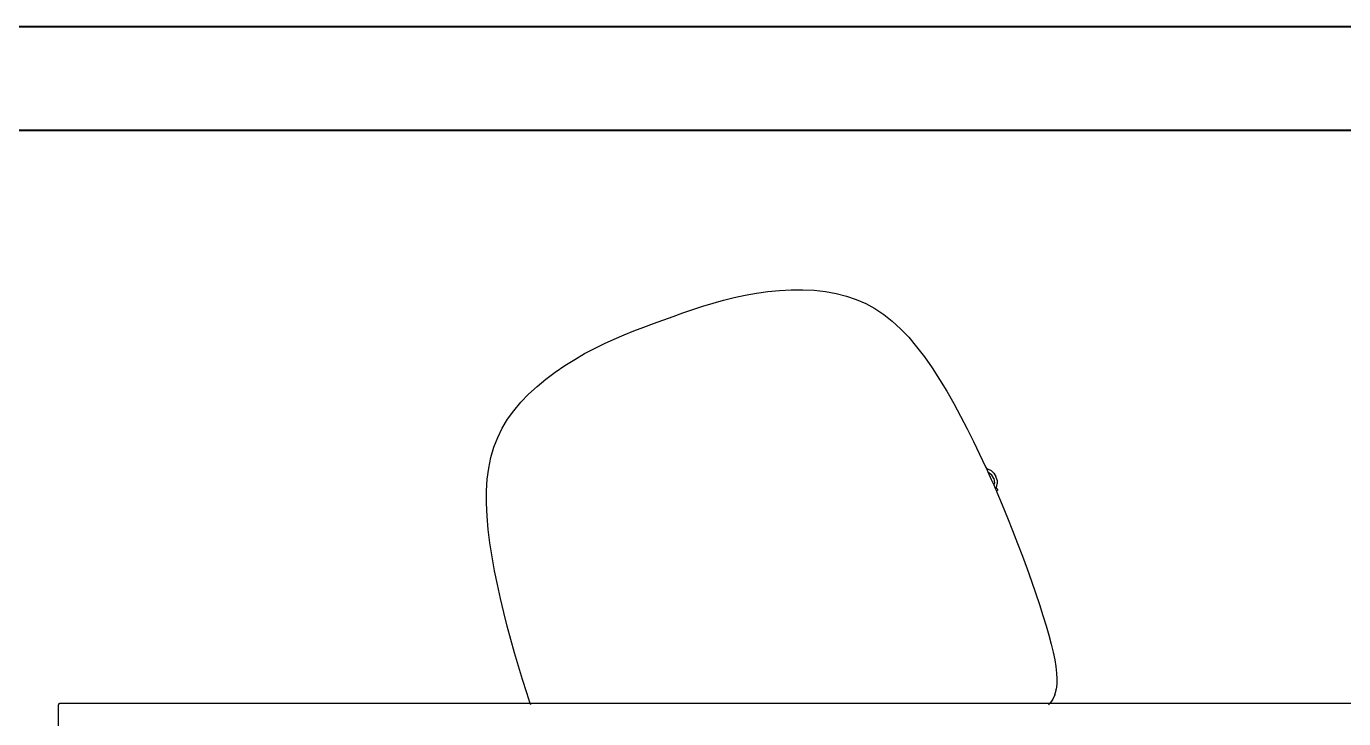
# Model space of a CAD drawing. Header units: metres. Extents: x -353 to 1688, y -477 to 135.
# Drawn here: x -295.922 to -294.655, y -221.925 to -221.259 of the extents above; entities that cross this region are included whole.
import ezdxf

# ---------------------------------------------------------------- set-up
doc = ezdxf.new("R2010")
doc.units = ezdxf.units.M
doc.header["$MEASUREMENT"] = 0
doc.layers.add('Edges', color=7, linetype='Continuous')
doc.layers.add('FURNITURE', color=130, linetype='Continuous', plot=False)
doc.layers.add('WALL', color=2, linetype='Continuous', lineweight=40)

# ---------------------------------------------------------------- blocks, each defined once
blk = doc.blocks.new('c table')
at = {"layer": 'Edges'}
for p, q in [((837.43833, 429.96316), (837.43833, 429.47199)), ((836.45263, 429.47096), (836.72415, 429.47096)), ((836.7206, 429.46472), (836.71973, 429.46134)), ((836.7206, 429.46472), (836.72205, 429.46793)), ((836.72205, 429.46793), (836.72415, 429.47096)), ((836.72415, 429.47096), (837.09841, 429.47096)), ((836.72438, 429.47122), (836.72513, 429.47199)), ((837.09807, 429.47199), (837.09833, 429.47122)), ((837.09841, 429.47096), (837.10097, 429.46323)), ((837.09841, 429.47096), (837.43759, 429.47096)), ((837.43814, 429.47122), (837.43759, 429.47096)), ((837.43814, 429.47122), (837.43833, 429.47199)), ((836.71911, 429.4533), (836.71921, 429.4572)), ((836.71921, 429.4572), (836.71962, 429.46081)), ((836.71973, 429.46134), (836.71962, 429.46081)), ((837.10097, 429.46323), (837.10398, 429.45376)), ((836.71933, 429.44906), (836.71911, 429.4533)), ((836.71986, 429.44446), (836.71933, 429.44906)), ((837.10398, 429.45376), (837.1069, 429.44423)), ((836.72069, 429.43947), (836.71986, 429.44446)), ((836.72182, 429.43406), (836.72069, 429.43947)), ((837.1069, 429.44423), (837.10972, 429.43463)), ((836.72325, 429.42819), (836.72182, 429.43406)), ((836.72496, 429.42185), (836.72325, 429.42819)), ((837.10972, 429.43463), (837.11243, 429.42497)), ((836.72696, 429.41498), (836.72496, 429.42185)), ((837.11243, 429.42497), (837.11502, 429.41522)), ((836.72923, 429.40757), (836.72696, 429.41498)), ((836.73176, 429.39969), (836.72923, 429.40757)), ((837.11502, 429.41522), (837.1175, 429.40538)), ((836.73453, 429.3914), (836.73176, 429.39969)), ((837.1175, 429.40538), (837.11985, 429.39544)), ((836.7375, 429.38278), (836.73453, 429.3914)), ((837.11985, 429.39544), (837.12208, 429.3854)), ((836.74065, 429.3739), (836.7375, 429.38278)), ((837.12208, 429.3854), (837.12412, 429.37532)), ((836.74397, 429.36483), (836.74065, 429.3739)), ((837.12412, 429.37532), (837.12595, 429.36527)), ((836.74744, 429.35564), (836.74397, 429.36483)), ((837.12595, 429.36527), (837.12749, 429.35532)), ((836.75101, 429.34641), (836.74744, 429.35564)), ((837.12749, 429.35532), (837.12872, 429.34554)), ((836.75469, 429.33719), (836.75101, 429.34641)), ((837.12872, 429.34554), (837.12958, 429.33599)), ((836.75846, 429.328), (836.75469, 429.33719)), ((837.12958, 429.33599), (837.13002, 429.32674)), ((836.76235, 429.31882), (836.75846, 429.328)), ((837.13002, 429.32674), (837.12999, 429.31787)), ((836.76177, 429.31721), (836.76169, 429.31691)), ((836.76169, 429.31691), (836.76277, 429.31562)), ((836.76177, 429.31721), (836.76231, 429.31775)), ((836.76271, 429.3155), (836.76212, 429.31281)), ((836.76223, 429.31005), (836.76212, 429.31281)), ((836.76231, 429.31775), (836.76268, 429.31806)), ((836.76268, 429.31806), (836.76235, 429.31882)), ((836.76331, 429.31664), (836.76268, 429.31806)), ((836.76271, 429.3155), (836.76277, 429.31562)), ((836.76277, 429.31562), (836.76331, 429.31664)), ((836.76277, 429.31562), (836.76292, 429.31545)), ((836.76443, 429.31406), (836.76331, 429.31664)), ((836.76443, 429.31406), (836.764, 429.31222)), ((836.76448, 429.30891), (836.764, 429.31222)), ((836.76636, 429.30966), (836.76443, 429.31406)), ((837.12999, 429.31787), (837.12945, 429.30942)), ((836.76223, 429.31005), (836.76307, 429.30742)), ((836.76454, 429.30509), (836.76307, 429.30742)), ((836.76448, 429.30891), (836.76624, 429.30607)), ((836.76658, 429.30324), (836.76454, 429.30509)), ((836.76887, 429.30411), (836.76624, 429.30607)), ((836.76887, 429.30411), (836.76636, 429.30966)), ((836.76902, 429.30196), (836.76658, 429.30324)), ((836.76993, 429.30176), (836.76887, 429.30411)), ((837.12945, 429.30942), (837.12838, 429.30139)), ((836.76993, 429.30176), (836.76902, 429.30196)), ((836.7705, 429.30051), (836.76993, 429.30176)), ((836.77478, 429.29138), (836.7705, 429.30051)), ((837.12678, 429.29373), (837.12463, 429.28642)), ((837.12838, 429.30139), (837.12678, 429.29373)), ((836.77921, 429.28225), (836.77478, 429.29138)), ((837.12463, 429.28642), (837.12192, 429.27943)), ((836.78379, 429.27312), (836.77921, 429.28225)), ((837.12192, 429.27943), (837.11864, 429.27272)), ((836.78854, 429.264), (836.78379, 429.27312)), ((837.11477, 429.26628), (837.11031, 429.26005)), ((837.11864, 429.27272), (837.11477, 429.26628)), ((836.79345, 429.25496), (836.78854, 429.264)), ((836.79851, 429.2461), (836.79345, 429.25496)), ((837.11031, 429.26005), (837.10524, 429.25403)), ((836.80372, 429.23748), (836.79851, 429.2461)), ((837.09965, 429.24822), (837.0936, 429.24264)), ((837.10524, 429.25403), (837.09965, 429.24822)), ((836.80907, 429.2292), (836.80372, 429.23748)), ((837.08718, 429.23732), (837.08046, 429.23227)), ((837.0936, 429.24264), (837.08718, 429.23732)), ((836.81455, 429.22133), (836.80907, 429.2292)), ((837.07352, 429.2275), (837.06645, 429.22305)), ((837.08046, 429.23227), (837.07352, 429.2275)), ((836.82016, 429.21397), (836.81455, 429.22133)), ((837.05931, 429.21892), (837.05219, 429.21514)), ((837.06645, 429.22305), (837.05931, 429.21892)), ((836.82589, 429.20718), (836.82016, 429.21397)), ((837.03799, 429.20844), (837.0309, 429.20544)), ((837.04508, 429.21166), (837.03799, 429.20844)), ((837.05219, 429.21514), (837.04508, 429.21166)), ((836.83173, 429.20106), (836.82589, 429.20718)), ((836.83771, 429.19559), (836.83173, 429.20106)), ((837.01675, 429.19991), (837.00968, 429.19729)), ((837.02382, 429.20261), (837.01675, 429.19991)), ((837.0309, 429.20544), (837.02382, 429.20261)), ((836.84386, 429.19076), (836.83771, 429.19559)), ((836.8502, 429.18654), (836.84386, 429.19076)), ((836.98846, 429.18961), (836.9813, 429.18713)), ((836.99555, 429.19215), (836.98846, 429.18961)), ((837.00968, 429.19729), (836.99555, 429.19215)), ((836.85677, 429.18293), (836.8502, 429.18654)), ((836.8636, 429.1799), (836.85677, 429.18293)), ((836.87071, 429.17744), (836.8636, 429.1799)), ((836.9592, 429.1804), (836.95152, 429.1785)), ((836.9667, 429.1825), (836.9592, 429.1804)), ((836.97406, 429.18475), (836.9667, 429.1825)), ((836.9813, 429.18713), (836.97406, 429.18475)), ((836.87812, 429.17554), (836.87071, 429.17744)), ((836.88588, 429.17419), (836.87812, 429.17554)), ((836.8939, 429.17333), (836.88588, 429.17419)), ((836.90212, 429.17295), (836.8939, 429.17333)), ((836.91046, 429.173), (836.90212, 429.17295)), ((836.91885, 429.17345), (836.91046, 429.173)), ((836.92723, 429.17426), (836.91885, 429.17345)), ((836.93551, 429.17539), (836.92723, 429.17426)), ((836.94363, 429.17682), (836.93551, 429.17539)), ((836.95152, 429.1785), (836.94363, 429.17682))]:
    blk.add_line(p, q, dxfattribs=at)

msp = doc.modelspace()

# ---------------------------------------------------------------- linework, layer by layer
at = {"layer": 'WALL'}
for p, q in [((-300.1627, -221.259), (-293.7027, -221.259)), ((-300.3927, -221.359), (-293.7027, -221.359))]:
    msp.add_line(p, q, dxfattribs=at)

# ---------------------------------------------------------------- block references
at = {"layer": 'FURNITURE', "xscale": 1.335102431208862, "yscale": 1.335102431208862, "zscale": 1.335102431208862, "rotation": 180}
msp.add_blockref('c table', (822.17493, 351.47741), dxfattribs=at)

doc.saveas('drawing.dxf')
